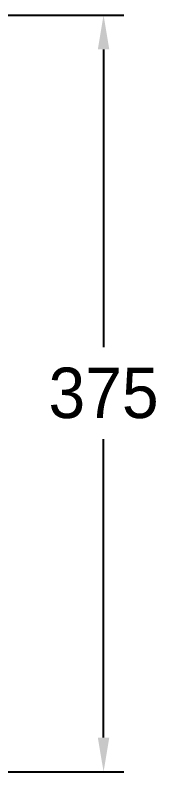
# Model space of a CAD drawing. Header units: millimetres. Extents: x 0 to 1800, y -67 to 2530.
# Drawn here: x 786.1 to 858.3, y 1324 to 1699 of the extents above; entities that cross this region are included whole.
import ezdxf

# ---------------------------------------------------------------- set-up
doc = ezdxf.new("R2010")
doc.units = ezdxf.units.MM
doc.layers.add('치수선', color=7, linetype='Continuous')
doc.styles.add('____', font='')
doc.styles.get('____').set_extended_font_data('굴림')
doc.dimstyles.new('MSADIM', dxfattribs={"dimtxt": 33, "dimasz": 17, "dimexe": 10, "dimexo": 7.5, "dimgap": 10, "dimtad": 0, "dimtih": 1, "dimtoh": 1, "dimdec": 0, "dimzin": 1, "dimdsep": 46, "dimtxsty": '____', "dimcen": 11.25, "dimadec": 0, "dimazin": 0, "dimtfac": 1, "dimtdec": 0, "dimtix": 1, "dimtmove": 0, "dimatfit": 3, "dimfxl": 0, "dimtolj": 1, "dimtzin": 1, "dimarcsym": 0})

# ---------------------------------------------------------------- blocks, each defined once
blk = doc.blocks.new('*D3')
at = {"layer": '치수선', "color": 0, "linetype": 'Continuous', "lineweight": -2}
for p, q in [((697.73, 1699.02), (839.88, 1699.02)), ((829.88, 1682.02), (829.88, 1534.52)), ((829.88, 1341.02), (829.88, 1488.85)), ((472.73, 1324.02), (839.88, 1324.02))]:
    blk.add_line(p, q, dxfattribs=at)
at = {"layer": '치수선', "color": 0, "linetype": 'Continuous'}
for points in [[(827.04, 1682.02), (832.71, 1682.02), (829.88, 1699.02)], [(827.04, 1341.02), (832.71, 1341.02), (829.88, 1324.02)]]:
    blk.add_solid(points, dxfattribs=at)
at = {"layer": '치수선', "color": 0, "linetype": 'Continuous', "insert": (829.88, 1511.68), "char_height": 25, "attachment_point": 5, "style": '____'}
blk.add_mtext('\\A1;375', dxfattribs=at)

msp = doc.modelspace()

# ---------------------------------------------------------------- dimensions: what is measured, and where the dimension line sits
at = {"layer": '치수선', "linetype": 'Continuous'}
dim = msp.add_linear_dim(base=(829.88, 1324.02), p1=(690.23, 1699.02), p2=(465.23, 1324.02), angle=90, dimstyle='MSADIM', override={"dimtxt": 25}, dxfattribs=at)
dim.commit()
dim.dimension.update_dxf_attribs({"geometry": '*D3', "text_midpoint": (829.88, 1511.68), "dimtype": 160})

doc.saveas('drawing.dxf')
